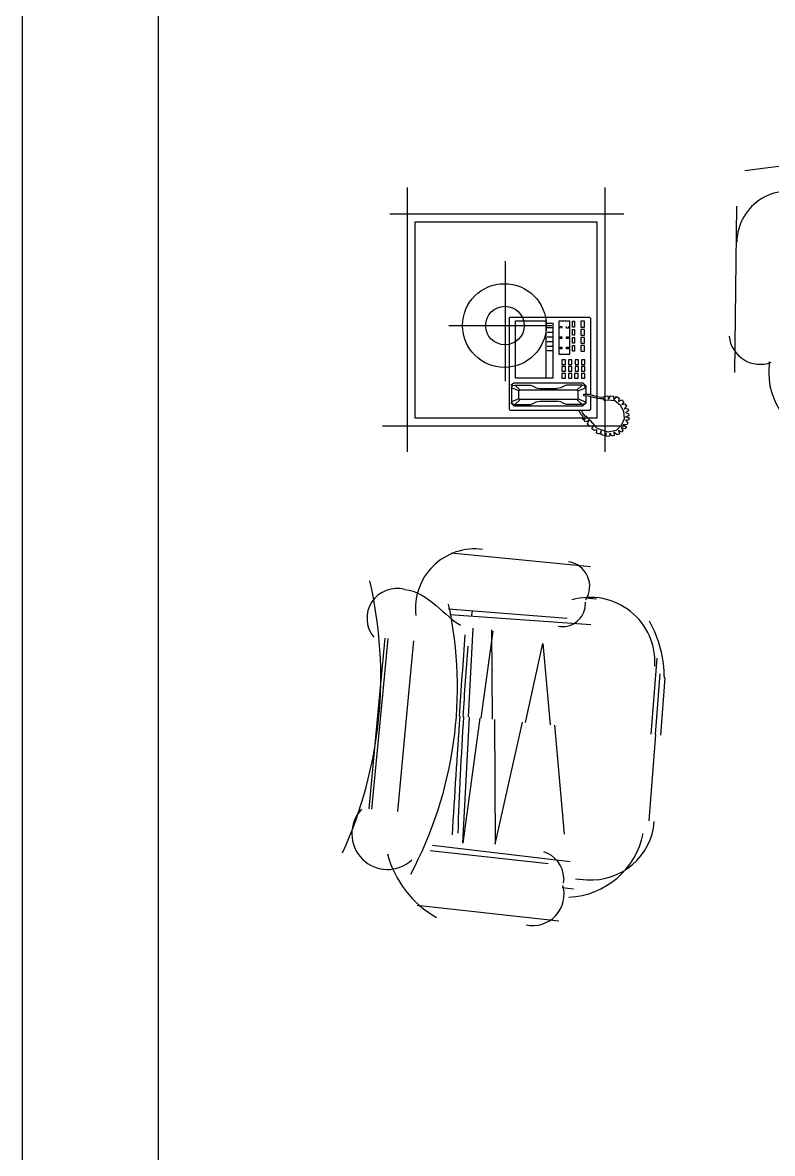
# Model space of a CAD drawing. Header units: inches. Extents: x 5.4 to 47.9, y 11.7 to 36.5.
# Drawn here: x 26.911 to 28.776, y 20.874 to 23.69 of the extents above; entities that cross this region are included whole.
import ezdxf

# ---------------------------------------------------------------- set-up
doc = ezdxf.new("R2010")
doc.units = ezdxf.units.IN
doc.header["$MEASUREMENT"] = 0
doc.layers.add('02', color=2, linetype='Continuous')
doc.layers.add('kadrbm', color=4, linetype='Continuous')

# ---------------------------------------------------------------- blocks, each defined once
blk = doc.blocks.new('kadrbm')
at = {"layer": 'kadrbm', "color": 4}
blk.add_lwpolyline([(0, 0), (0, 24.7972), (21, 24.7972), (21, 0), (0, 0)], close=True, dxfattribs=at)
blk.add_lwpolyline([(20.6631, 0.3257), (20.6631, 24.4603), (0.3369, 24.4603), (0.3369, 0.3257), (20.6631, 0.3257)], dxfattribs=at)

msp = doc.modelspace()

# ---------------------------------------------------------------- linework, layer by layer
at = {"layer": '02'}
for p, q in [((27.8673, 23.2789, 17.1428), (27.8673, 22.621, 17.1428)), ((28.3596, 23.2789, 17.1428), (28.3596, 22.621, 17.1428)), ((28.6824, 22.8188, 17.1428), (28.6875, 23.2323, 17.1428)), ((27.8242, 23.2139, 17.1428), (28.4061, 23.2139, 17.1428)), ((27.8873, 22.705, 17.1428), (27.8873, 23.1939, 17.1428)), ((27.8873, 23.1939, 17.1428), (28.3396, 23.1939, 17.1428)), ((28.3396, 23.1939, 17.1428), (28.3396, 22.705, 17.1428)), ((28.1121, 22.7968, 17.1428), (28.1121, 23.096, 17.1428)), ((28.1212, 22.9531, 17.1428), (28.1241, 22.956, 17.1428)), ((28.1212, 22.9531, 17.1428), (28.1212, 22.7274, 17.1428)), ((28.1241, 22.956, 17.1428), (28.3212, 22.956, 17.1428)), ((28.1369, 22.8045, 17.1428), (28.1369, 22.9474, 17.1428)), ((28.1369, 22.9474, 17.1428), (28.2126, 22.9474, 17.1428)), ((28.2126, 22.9474, 17.1428), (28.2126, 22.8045, 17.1428)), ((28.2455, 22.8631, 17.1428), (28.2455, 22.9474, 17.1428)), ((28.2455, 22.9474, 17.1428), (28.2712, 22.9474, 17.1428)), ((28.2712, 22.9474, 17.1428), (28.2712, 22.8631, 17.1428)), ((28.2784, 22.9317, 17.1428), (28.2784, 22.946, 17.1428)), ((28.2784, 22.946, 17.1428), (28.2841, 22.946, 17.1428)), ((28.2841, 22.946, 17.1428), (28.2841, 22.9317, 17.1428)), ((28.3084, 22.946, 17.1428), (28.2998, 22.946, 17.1428)), ((28.2998, 22.946, 17.1428), (28.2998, 22.9317, 17.1428)), ((28.3084, 22.9317, 17.1428), (28.3084, 22.946, 17.1428)), ((28.3212, 22.956, 17.1428), (28.3241, 22.9531, 17.1428)), ((28.3241, 22.7631, 17.1428), (28.3241, 22.9531, 17.1428)), ((27.9708, 22.9354, 17.1428), (28.2273, 22.9354, 17.1428)), ((28.2155, 22.9417, 17.1428), (28.2298, 22.9417, 17.1428)), ((28.2155, 22.9302, 17.1428), (28.2298, 22.9302, 17.1428)), ((28.2155, 22.9188, 17.1428), (28.2298, 22.9188, 17.1428)), ((28.2298, 22.9417, 17.1428), (28.2298, 22.8045, 17.1428)), ((28.2484, 22.9288, 17.1428), (28.2484, 22.9331, 17.1428)), ((28.2484, 22.9331, 17.1428), (28.2526, 22.9331, 17.1428)), ((28.2526, 22.9331, 17.1428), (28.2526, 22.9288, 17.1428)), ((28.2641, 22.9288, 17.1428), (28.2641, 22.9331, 17.1428)), ((28.2684, 22.9288, 17.1428), (28.2641, 22.9288, 17.1428)), ((28.2684, 22.9331, 17.1428), (28.2684, 22.9288, 17.1428)), ((28.2841, 22.9317, 17.1428), (28.2784, 22.9317, 17.1428)), ((28.2784, 22.9117, 17.1428), (28.2784, 22.9259, 17.1428)), ((28.2784, 22.9259, 17.1428), (28.2841, 22.9259, 17.1428)), ((28.2841, 22.9259, 17.1428), (28.2841, 22.9117, 17.1428)), ((28.2998, 22.9317, 17.1428), (28.3084, 22.9317, 17.1428)), ((28.3084, 22.9259, 17.1428), (28.2998, 22.9259, 17.1428)), ((28.2998, 22.9259, 17.1428), (28.2998, 22.9117, 17.1428)), ((28.3084, 22.9117, 17.1428), (28.3084, 22.9259, 17.1428)), ((28.2155, 22.9074, 17.1428), (28.2298, 22.9074, 17.1428)), ((28.2155, 22.8959, 17.1428), (28.2298, 22.8959, 17.1428)), ((28.2484, 22.9074, 17.1428), (28.2526, 22.9074, 17.1428)), ((28.2484, 22.9031, 17.1428), (28.2484, 22.9074, 17.1428)), ((28.2526, 22.9031, 17.1428), (28.2484, 22.9031, 17.1428)), ((28.2526, 22.9074, 17.1428), (28.2526, 22.9031, 17.1428)), ((28.2641, 22.9074, 17.1428), (28.2684, 22.9074, 17.1428)), ((28.2641, 22.9031, 17.1428), (28.2641, 22.9074, 17.1428)), ((28.2684, 22.9031, 17.1428), (28.2641, 22.9031, 17.1428)), ((28.2684, 22.9074, 17.1428), (28.2684, 22.9031, 17.1428)), ((28.2841, 22.9117, 17.1428), (28.2784, 22.9117, 17.1428)), ((28.2784, 22.8917, 17.1428), (28.2784, 22.9059, 17.1428)), ((28.2784, 22.9059, 17.1428), (28.2841, 22.9059, 17.1428)), ((28.2841, 22.8917, 17.1428), (28.2784, 22.8917, 17.1428)), ((28.2841, 22.9059, 17.1428), (28.2841, 22.8917, 17.1428)), ((28.2998, 22.9117, 17.1428), (28.3084, 22.9117, 17.1428)), ((28.3084, 22.9059, 17.1428), (28.2998, 22.9059, 17.1428)), ((28.2998, 22.9059, 17.1428), (28.2998, 22.8917, 17.1428)), ((28.2998, 22.8917, 17.1428), (28.3084, 22.8917, 17.1428)), ((28.3084, 22.8917, 17.1428), (28.3084, 22.9059, 17.1428)), ((28.2155, 22.8845, 17.1428), (28.2298, 22.8845, 17.1428)), ((28.2155, 22.8731, 17.1428), (28.2298, 22.8731, 17.1428)), ((28.2712, 22.8631, 17.1428), (28.2455, 22.8631, 17.1428)), ((28.2484, 22.8817, 17.1428), (28.2526, 22.8817, 17.1428)), ((28.2484, 22.8774, 17.1428), (28.2484, 22.8817, 17.1428)), ((28.2526, 22.8774, 17.1428), (28.2484, 22.8774, 17.1428)), ((28.2526, 22.8817, 17.1428), (28.2526, 22.8774, 17.1428)), ((28.2641, 22.8817, 17.1428), (28.2684, 22.8817, 17.1428)), ((28.2641, 22.8774, 17.1428), (28.2641, 22.8817, 17.1428)), ((28.2684, 22.8774, 17.1428), (28.2641, 22.8774, 17.1428)), ((28.2684, 22.8817, 17.1428), (28.2684, 22.8774, 17.1428)), ((28.2784, 22.8859, 17.1428), (28.2841, 22.8859, 17.1428)), ((28.2784, 22.8717, 17.1428), (28.2784, 22.8859, 17.1428)), ((28.2841, 22.8717, 17.1428), (28.2784, 22.8717, 17.1428)), ((28.2841, 22.8859, 17.1428), (28.2841, 22.8717, 17.1428)), ((28.2998, 22.8859, 17.1428), (28.2998, 22.8717, 17.1428)), ((28.3084, 22.8859, 17.1428), (28.2998, 22.8859, 17.1428)), ((28.2998, 22.8717, 17.1428), (28.3084, 22.8717, 17.1428)), ((28.3084, 22.8717, 17.1428), (28.3084, 22.8859, 17.1428)), ((28.2526, 22.8502, 17.1428), (28.2526, 22.8388, 17.1428)), ((28.2612, 22.8502, 17.1428), (28.2526, 22.8502, 17.1428)), ((28.2526, 22.8388, 17.1428), (28.2612, 22.8388, 17.1428)), ((28.2612, 22.8331, 17.1428), (28.2526, 22.8331, 17.1428)), ((28.2526, 22.8331, 17.1428), (28.2526, 22.8217, 17.1428)), ((28.2612, 22.8388, 17.1428), (28.2612, 22.8502, 17.1428)), ((28.2612, 22.8217, 17.1428), (28.2612, 22.8331, 17.1428)), ((28.2769, 22.8502, 17.1428), (28.2684, 22.8502, 17.1428)), ((28.2684, 22.8502, 17.1428), (28.2684, 22.8388, 17.1428)), ((28.2684, 22.8388, 17.1428), (28.2769, 22.8388, 17.1428)), ((28.2769, 22.8331, 17.1428), (28.2684, 22.8331, 17.1428)), ((28.2684, 22.8331, 17.1428), (28.2684, 22.8217, 17.1428)), ((28.2769, 22.8388, 17.1428), (28.2769, 22.8502, 17.1428)), ((28.2769, 22.8217, 17.1428), (28.2769, 22.8331, 17.1428)), ((28.2855, 22.8502, 17.1428), (28.2855, 22.8388, 17.1428)), ((28.2941, 22.8502, 17.1428), (28.2855, 22.8502, 17.1428)), ((28.2855, 22.8388, 17.1428), (28.2941, 22.8388, 17.1428)), ((28.2855, 22.8331, 17.1428), (28.2855, 22.8217, 17.1428)), ((28.2941, 22.8331, 17.1428), (28.2855, 22.8331, 17.1428)), ((28.2941, 22.8388, 17.1428), (28.2941, 22.8502, 17.1428)), ((28.2941, 22.8217, 17.1428), (28.2941, 22.8331, 17.1428)), ((28.3012, 22.8502, 17.1428), (28.3012, 22.8388, 17.1428)), ((28.3098, 22.8502, 17.1428), (28.3012, 22.8502, 17.1428)), ((28.3012, 22.8388, 17.1428), (28.3098, 22.8388, 17.1428)), ((28.3012, 22.8331, 17.1428), (28.3012, 22.8217, 17.1428)), ((28.3098, 22.8331, 17.1428), (28.3012, 22.8331, 17.1428)), ((28.3098, 22.8388, 17.1428), (28.3098, 22.8502, 17.1428)), ((28.3098, 22.8217, 17.1428), (28.3098, 22.8331, 17.1428)), ((28.7681, 22.8452, 17.1428), (28.7675, 22.8173, 17.1428)), ((28.2298, 22.8045, 17.1428), (28.1369, 22.8045, 17.1428)), ((28.2526, 22.8217, 17.1428), (28.2612, 22.8217, 17.1428)), ((28.2526, 22.8159, 17.1428), (28.2526, 22.8045, 17.1428)), ((28.2612, 22.8159, 17.1428), (28.2526, 22.8159, 17.1428)), ((28.2526, 22.8045, 17.1428), (28.2612, 22.8045, 17.1428)), ((28.2612, 22.8045, 17.1428), (28.2612, 22.8159, 17.1428)), ((28.2684, 22.8217, 17.1428), (28.2769, 22.8217, 17.1428)), ((28.2769, 22.8159, 17.1428), (28.2684, 22.8159, 17.1428)), ((28.2684, 22.8159, 17.1428), (28.2684, 22.8045, 17.1428)), ((28.2684, 22.8045, 17.1428), (28.2769, 22.8045, 17.1428)), ((28.2769, 22.8045, 17.1428), (28.2769, 22.8159, 17.1428)), ((28.2841, 22.8159, 17.1428), (28.2841, 22.8045, 17.1428)), ((28.2926, 22.8159, 17.1428), (28.2841, 22.8159, 17.1428)), ((28.2841, 22.8045, 17.1428), (28.2926, 22.8045, 17.1428)), ((28.2855, 22.8217, 17.1428), (28.2941, 22.8217, 17.1428)), ((28.2926, 22.8045, 17.1428), (28.2926, 22.8159, 17.1428)), ((28.3012, 22.8217, 17.1428), (28.3098, 22.8217, 17.1428)), ((28.3012, 22.8159, 17.1428), (28.3012, 22.8045, 17.1428)), ((28.3098, 22.8159, 17.1428), (28.3012, 22.8159, 17.1428)), ((28.3012, 22.8045, 17.1428), (28.3098, 22.8045, 17.1428)), ((28.3098, 22.8045, 17.1428), (28.3098, 22.8159, 17.1428)), ((28.1326, 22.7916, 17.1428), (28.1255, 22.7859, 17.1428)), ((28.1269, 22.7802, 17.1428), (28.1298, 22.7859, 17.1428)), ((28.1455, 22.7731, 17.1428), (28.1269, 22.7802, 17.1428)), ((28.1269, 22.7802, 17.1428), (28.1269, 22.7459, 17.1428)), ((28.1298, 22.7859, 17.1428), (28.1355, 22.7874, 17.1428)), ((28.3055, 22.7916, 17.1428), (28.1326, 22.7916, 17.1428)), ((28.1355, 22.7874, 17.1428), (28.1741, 22.7874, 17.1428)), ((28.1355, 22.7874, 17.1428), (28.1483, 22.7745, 17.1428)), ((28.1483, 22.7745, 17.1428), (28.1455, 22.7731, 17.1428)), ((28.2898, 22.7745, 17.1428), (28.1483, 22.7745, 17.1428)), ((28.1741, 22.7874, 17.1428), (28.1812, 22.7845, 17.1428)), ((28.1812, 22.7845, 17.1428), (28.1884, 22.7802, 17.1428)), ((28.1884, 22.7802, 17.1428), (28.1984, 22.7788, 17.1428)), ((28.1984, 22.7788, 17.1428), (28.2398, 22.7788, 17.1428)), ((28.2498, 22.7802, 17.1428), (28.2398, 22.7788, 17.1428)), ((28.2569, 22.7845, 17.1428), (28.2498, 22.7802, 17.1428)), ((28.2641, 22.7874, 17.1428), (28.2569, 22.7845, 17.1428)), ((28.3027, 22.7874, 17.1428), (28.2641, 22.7874, 17.1428)), ((28.3027, 22.7874, 17.1428), (28.2898, 22.7745, 17.1428)), ((28.2898, 22.7745, 17.1428), (28.2926, 22.7731, 17.1428)), ((28.2926, 22.7731, 17.1428), (28.3112, 22.7802, 17.1428)), ((28.3084, 22.7859, 17.1428), (28.3027, 22.7874, 17.1428)), ((28.3127, 22.7845, 17.1428), (28.3055, 22.7916, 17.1428)), ((28.3112, 22.7802, 17.1428), (28.3084, 22.7859, 17.1428)), ((28.3127, 22.7644, 17.1428), (28.3127, 22.7845, 17.1428)), ((28.1455, 22.7531, 17.1428), (28.1269, 22.7459, 17.1428)), ((28.1355, 22.7388, 17.1428), (28.1483, 22.7516, 17.1428)), ((28.1455, 22.7531, 17.1428), (28.1455, 22.7731, 17.1428)), ((28.1483, 22.7516, 17.1428), (28.1455, 22.7531, 17.1428)), ((28.2898, 22.7516, 17.1428), (28.1483, 22.7516, 17.1428)), ((28.1884, 22.7459, 17.1428), (28.1984, 22.7474, 17.1428)), ((28.1984, 22.7474, 17.1428), (28.2398, 22.7474, 17.1428)), ((28.2498, 22.7459, 17.1428), (28.2398, 22.7474, 17.1428)), ((28.2898, 22.7516, 17.1428), (28.2926, 22.7531, 17.1428)), ((28.3027, 22.7388, 17.1428), (28.2898, 22.7516, 17.1428)), ((28.2926, 22.7531, 17.1428), (28.2926, 22.7731, 17.1428)), ((28.2926, 22.7531, 17.1428), (28.3112, 22.7459, 17.1428)), ((28.3069, 22.7645, 17.1428), (28.3193, 22.7643, 17.1428)), ((28.3069, 22.7602, 17.1428), (28.3069, 22.7645, 17.1428)), ((28.3184, 22.7594, 17.1428), (28.3069, 22.7602, 17.1428)), ((28.3127, 22.7431, 17.1428), (28.3127, 22.7598, 17.1428)), ((28.3276, 22.7574, 17.1428), (28.3184, 22.7594, 17.1428)), ((28.3193, 22.7643, 17.1428), (28.3337, 22.7608, 17.1428)), ((28.3241, 22.7274, 17.1428), (28.3241, 22.7581, 17.1428)), ((28.3412, 22.7539, 17.1428), (28.3276, 22.7574, 17.1428)), ((28.3337, 22.7608, 17.1428), (28.3473, 22.7574, 17.1428)), ((28.3482, 22.753, 17.1428), (28.3412, 22.7539, 17.1428)), ((28.3473, 22.7574, 17.1428), (28.3548, 22.7577, 17.1428)), ((28.3557, 22.7533, 17.1428), (28.3482, 22.753, 17.1428)), ((28.3548, 22.7577, 17.1428), (28.3566, 22.7568, 17.1428)), ((28.3595, 22.7481, 17.1428), (28.3557, 22.7533, 17.1428)), ((28.3566, 22.7568, 17.1428), (28.3598, 22.76, 17.1428)), ((28.3661, 22.7493, 17.1428), (28.3595, 22.7481, 17.1428)), ((28.3598, 22.76, 17.1428), (28.3667, 22.7605, 17.1428)), ((28.3844, 22.7478, 17.1428), (28.3661, 22.7493, 17.1428)), ((28.3667, 22.7605, 17.1428), (28.3682, 22.7522, 17.1428)), ((28.3682, 22.7522, 17.1428), (28.3731, 22.7603, 17.1428)), ((28.3731, 22.7603, 17.1428), (28.3809, 22.7597, 17.1428)), ((28.3809, 22.7597, 17.1428), (28.3818, 22.7504, 17.1428)), ((28.3818, 22.7504, 17.1428), (28.3881, 22.7585, 17.1428)), ((28.3982, 22.7368, 17.1428), (28.3844, 22.7478, 17.1428)), ((28.3881, 22.7585, 17.1428), (28.3948, 22.7548, 17.1428)), ((28.3948, 22.7548, 17.1428), (28.393, 22.7461, 17.1428)), ((28.393, 22.7461, 17.1428), (28.4011, 22.7501, 17.1428)), ((28.4011, 22.7501, 17.1428), (28.4063, 22.7458, 17.1428)), ((28.1212, 22.7274, 17.1428), (28.1241, 22.7245, 17.1428)), ((28.1241, 22.7245, 17.1428), (28.3212, 22.7245, 17.1428)), ((28.1255, 22.7431, 17.1428), (28.1326, 22.7359, 17.1428)), ((28.1269, 22.7459, 17.1428), (28.1298, 22.7402, 17.1428)), ((28.1298, 22.7402, 17.1428), (28.1355, 22.7388, 17.1428)), ((28.1326, 22.7359, 17.1428), (28.3041, 22.7359, 17.1428)), ((28.1355, 22.7388, 17.1428), (28.1741, 22.7388, 17.1428)), ((28.1741, 22.7388, 17.1428), (28.1812, 22.7416, 17.1428)), ((28.1812, 22.7416, 17.1428), (28.1884, 22.7459, 17.1428)), ((28.2569, 22.7416, 17.1428), (28.2498, 22.7459, 17.1428)), ((28.2641, 22.7388, 17.1428), (28.2569, 22.7416, 17.1428)), ((28.3027, 22.7388, 17.1428), (28.2641, 22.7388, 17.1428)), ((28.2987, 22.7159, 17.1428), (28.2955, 22.7245, 17.1428)), ((28.3012, 22.7245, 17.1428), (28.303, 22.7182, 17.1428)), ((28.3084, 22.7402, 17.1428), (28.3027, 22.7388, 17.1428)), ((28.303, 22.7182, 17.1428), (28.3075, 22.7124, 17.1428)), ((28.3041, 22.7359, 17.1428), (28.3127, 22.7431, 17.1428)), ((28.3112, 22.7459, 17.1428), (28.3084, 22.7402, 17.1428)), ((28.3212, 22.7245, 17.1428), (28.3241, 22.7274, 17.1428)), ((28.4063, 22.7215, 17.1428), (28.3982, 22.7368, 17.1428)), ((28.4063, 22.7458, 17.1428), (28.4014, 22.7391, 17.1428)), ((28.4014, 22.7391, 17.1428), (28.4092, 22.7403, 17.1428)), ((28.4078, 22.7042, 17.1428), (28.4063, 22.7215, 17.1428)), ((28.4127, 22.7348, 17.1428), (28.4069, 22.7279, 17.1428)), ((28.4069, 22.7279, 17.1428), (28.4165, 22.7287, 17.1428)), ((28.4092, 22.7403, 17.1428), (28.4127, 22.7348, 17.1428)), ((28.4182, 22.7227, 17.1428), (28.4104, 22.7189, 17.1428)), ((28.4104, 22.7189, 17.1428), (28.4182, 22.7154, 17.1428)), ((28.4165, 22.7287, 17.1428), (28.4182, 22.7227, 17.1428)), ((28.3396, 22.705, 17.1428), (27.8873, 22.705, 17.1428)), ((28.3027, 22.7119, 17.1428), (28.2987, 22.7159, 17.1428)), ((28.3055, 22.7089, 17.1428), (28.3027, 22.7119, 17.1428)), ((28.3035, 22.7036, 17.1428), (28.3055, 22.7089, 17.1428)), ((28.306, 22.7011, 17.1428), (28.3035, 22.7036, 17.1428)), ((28.3103, 22.7031, 17.1428), (28.306, 22.7011, 17.1428)), ((28.3075, 22.7124, 17.1428), (28.3095, 22.7109, 17.1428)), ((28.3075, 22.6996, 17.1428), (28.3103, 22.7031, 17.1428)), ((28.3115, 22.6958, 17.1428), (28.3075, 22.6996, 17.1428)), ((28.3093, 22.7079, 17.1428), (28.3123, 22.7109, 17.1428)), ((28.3095, 22.7109, 17.1428), (28.3093, 22.7079, 17.1428)), ((28.3198, 22.6988, 17.1428), (28.3115, 22.6958, 17.1428)), ((28.3123, 22.7109, 17.1428), (28.3226, 22.6993, 17.1428)), ((28.3158, 22.691, 17.1428), (28.3198, 22.6988, 17.1428)), ((28.3221, 22.6845, 17.1428), (28.3158, 22.691, 17.1428)), ((28.3226, 22.6993, 17.1428), (28.3387, 22.6804, 17.1428)), ((28.4006, 22.6874, 17.1428), (28.4078, 22.7042, 17.1428)), ((28.4188, 22.7105, 17.1428), (28.4104, 22.7085, 17.1428)), ((28.4104, 22.7085, 17.1428), (28.4197, 22.7053, 17.1428)), ((28.4182, 22.6998, 17.1428), (28.4104, 22.6995, 17.1428)), ((28.4104, 22.6995, 17.1428), (28.4162, 22.6929, 17.1428)), ((28.4162, 22.6929, 17.1428), (28.4139, 22.6883, 17.1428)), ((28.4182, 22.7154, 17.1428), (28.4188, 22.7105, 17.1428)), ((28.4197, 22.7053, 17.1428), (28.4182, 22.6998, 17.1428)), ((28.4105, 22.685, 17.1428), (27.8064, 22.685, 17.1428)), ((28.3312, 22.686, 17.1428), (28.3221, 22.6845, 17.1428)), ((28.3272, 22.6794, 17.1428), (28.3312, 22.686, 17.1428)), ((28.3329, 22.6739, 17.1428), (28.3272, 22.6794, 17.1428)), ((28.3392, 22.6762, 17.1428), (28.3329, 22.6739, 17.1428)), ((28.3384, 22.6674, 17.1428), (28.3392, 22.6761, 17.1428)), ((28.347, 22.6648, 17.1428), (28.3384, 22.6674, 17.1428)), ((28.3392, 22.6802, 17.1428), (28.3664, 22.6706, 17.1428)), ((28.3502, 22.6732, 17.1428), (28.347, 22.6648, 17.1428)), ((28.3499, 22.664, 17.1428), (28.3502, 22.6732, 17.1428)), ((28.3566, 22.6619, 17.1428), (28.3499, 22.664, 17.1428)), ((28.3624, 22.668, 17.1428), (28.3566, 22.6619, 17.1428)), ((28.3624, 22.6602, 17.1428), (28.3624, 22.668, 17.1428)), ((28.3664, 22.6706, 17.1428), (28.3881, 22.6747, 17.1428)), ((28.3722, 22.6677, 17.1428), (28.3696, 22.6588, 17.1428)), ((28.3765, 22.6602, 17.1428), (28.3722, 22.6677, 17.1428)), ((28.382, 22.6703, 17.1428), (28.3823, 22.6614, 17.1428)), ((28.3899, 22.6634, 17.1428), (28.382, 22.6703, 17.1428)), ((28.3881, 22.6747, 17.1428), (28.4006, 22.6874, 17.1428)), ((28.3956, 22.6657, 17.1428), (28.3899, 22.6634, 17.1428)), ((28.393, 22.6741, 17.1428), (28.3956, 22.6657, 17.1428)), ((28.4008, 22.67, 17.1428), (28.393, 22.6741, 17.1428)), ((28.4008, 22.6819, 17.1428), (28.4043, 22.6738, 17.1428)), ((28.4087, 22.6784, 17.1428), (28.4008, 22.6819, 17.1428)), ((28.4043, 22.6738, 17.1428), (28.4008, 22.67, 17.1428)), ((28.4052, 22.6891, 17.1428), (28.4127, 22.6831, 17.1428)), ((28.4139, 22.6883, 17.1428), (28.4052, 22.6891, 17.1428)), ((28.4127, 22.6831, 17.1428), (28.4087, 22.6784, 17.1428)), ((28.3696, 22.6588, 17.1428), (28.3624, 22.6602, 17.1428)), ((28.3823, 22.6614, 17.1428), (28.3765, 22.6602, 17.1428)), ((27.9766, 22.3692, 17.1428), (28.3232, 22.3355, 17.1428)), ((28.3102, 22.233, 17.1428), (28.3112, 22.2465, 17.1428)), ((28.3108, 22.2574, 17.1428), (28.3387, 22.2554, 17.1428)), ((28.2651, 22.2063, 17.1428), (27.9707, 22.229, 17.1428)), ((28.3246, 22.1907, 17.1428), (27.9739, 22.2156, 17.1428)), ((27.7962, 21.9821, 17.1428), (27.8127, 22.1569, 17.1428)), ((27.8034, 21.9814, 17.1428), (27.8199, 22.1562, 17.1428)), ((28.0201, 21.9609, 17.1428), (28.0319, 22.1818, 17.1428)), ((28.0807, 22.1745, 17.1428), (28.0509, 21.958, 17.1428)), ((28.0775, 22.1783, 17.1428), (28.0789, 21.9554, 17.1428)), ((27.8677, 21.9753, 17.1428), (27.8842, 22.1502, 17.1428)), ((28.1615, 21.9476, 17.1428), (28.2053, 22.1437, 17.1428)), ((28.2053, 22.1437, 17.1428), (28.2233, 21.9417, 17.1428)), ((28.4882, 22.1077, 17.1428), (28.4735, 21.9181, 17.1428)), ((28.4957, 22.0683, 17.1428), (28.484, 21.9171, 17.1428)), ((28.5088, 22.0582, 17.1428), (28.4979, 21.9158, 17.1428)), ((27.7727, 21.7324, 17.1428), (27.7962, 21.9821, 17.1428)), ((27.7798, 21.7318, 17.1428), (27.8034, 21.9814, 17.1428)), ((27.8441, 21.7257, 17.1428), (27.8677, 21.9753, 17.1428)), ((28.0056, 21.6466, 17.1428), (28.0224, 21.9607, 17.1428)), ((28.0485, 21.9582, 17.1428), (28.0056, 21.6466, 17.1428)), ((28.0845, 21.9548, 17.1428), (28.0866, 21.6439, 17.1428)), ((28.0866, 21.6439, 17.1428), (28.1545, 21.9482, 17.1428)), ((28.2336, 21.9408, 17.1428), (28.2578, 21.6695, 17.1428)), ((28.485, 21.917, 17.1428), (28.4684, 21.7027, 17.1428)), ((28.2179, 21.5952, 17.1428), (27.9244, 21.628, 17.1428)), ((28.2728, 21.6002, 17.1428), (27.9301, 21.6406, 17.1428)), ((28.2532, 21.5365, 17.1428), (28.281, 21.5333, 17.1428)), ((28.2572, 21.5606, 17.1428), (28.2557, 21.5471, 17.1428)), ((28.2865, 21.5579, 17.1428), (28.3143, 21.5559, 17.1428)), ((28.2449, 21.4526, 17.1428), (27.8923, 21.4912, 17.1428))]:
    msp.add_line(p, q, dxfattribs=at)
for centre, radius in [((28.1093, 22.9354, 17.1428), 0.1042), ((28.1107, 22.9354, 17.1428), 0.048)]:
    msp.add_circle(centre, radius, dxfattribs=at)
for centre, radius, start, end in [((29.733, 15.6981, 17.1428), 7.6911, 83.63497, 97.66334), ((28.8159, 23.1415, 17.1428), 0.1284, 62.8729, 178.8145), ((28.7457, 22.9166, 17.1428), 0.0777, 185.6509, 290.5975), ((28.9242, 22.814, 17.1428), 0.1568, 178.8145, 268.8145), ((28.0362, 22.2315, 17.1428), 0.148, 82.6515, 186.8051), ((28.2594, 22.286, 17.1428), 0.0622, 327.1955, 80.9855), ((26.7427, 22.0616, 17.1428), 1.0591, 335.5349, 13.0012), ((27.8418, 22.2066, 17.1428), 0.0743, 74.5908, 219.1796), ((27.0045, 22.0344, 17.1428), 0.988, 331.9398, 12.1113), ((28.3227, 22.0976, 17.1428), 0.1611, 356.425, 106.2943), ((39.8815, 20.5316, 17.1428), 11.9727, 171.87138, 171.93334), ((28.2539, 22.2433, 17.1428), 0.0572, 259.0294, 349.5961), ((28.2209, 22.0583, 17.1428), 0.2864, 359.8015, 29.5733), ((66.9381, 19.2689, 17.1428), 39.0345, 175.74411, 176.04222), ((39.9525, 21.172, 17.1428), 11.9727, 175.37492, 176.21559), ((66.9433, 19.3244, 17.1428), 39.0345, 176.12411, 176.55919), ((39.9577, 21.2276, 17.1428), 11.9727, 176.48264, 177.87414), ((27.8187, 21.6701, 17.1428), 0.0888, 136.5919, 312.7489), ((28.3258, 21.7122, 17.1428), 0.1568, 265.7904, 355.7904), ((28.2605, 21.7104, 17.1428), 0.1982, 272.6986, 348.5415), ((28.0692, 21.6876, 17.1428), 0.26, 195.0558, 240.339), ((28.1848, 21.5566, 17.1428), 0.0725, 3.1193, 72.1076), ((28.1798, 21.52, 17.1428), 0.0782, 258.0101, 15.8155)]:
    msp.add_arc(centre, radius, start, end, dxfattribs=at)
msp.add_open_spline([(27.8615, 22.2782, 17.1428), (27.9185, 22.2738, 17.1428), (27.9666, 22.2065, 17.1428), (28.0001, 22.1898, 17.1428)], degree=3, dxfattribs=at)

# ---------------------------------------------------------------- block references
at = {"layer": 'kadrbm'}
msp.add_blockref('kadrbm', (26.9109, 11.6597), dxfattribs=at)

doc.saveas('drawing.dxf')
